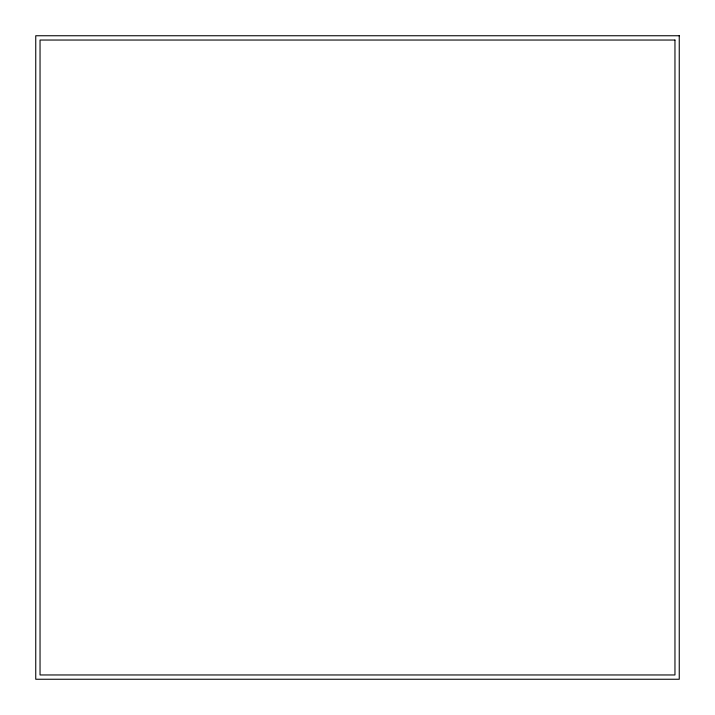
<?xml version="1.0" encoding="UTF-8"?>
<svg xmlns="http://www.w3.org/2000/svg" width="715" height="715" viewBox="0 0 715 715"><rect width="100%" height="100%" fill="white"/><g stroke="black" fill="none" stroke-linecap="round" stroke-linejoin="round"><path stroke-width="1.07" d="M679.25 35.75L35.75 35.75L35.75 679.25L679.25 679.25L679.25 35.75M674.96 40.04L40.04 40.04L40.04 674.96L674.96 674.96L674.96 40.04"/></g></svg>
